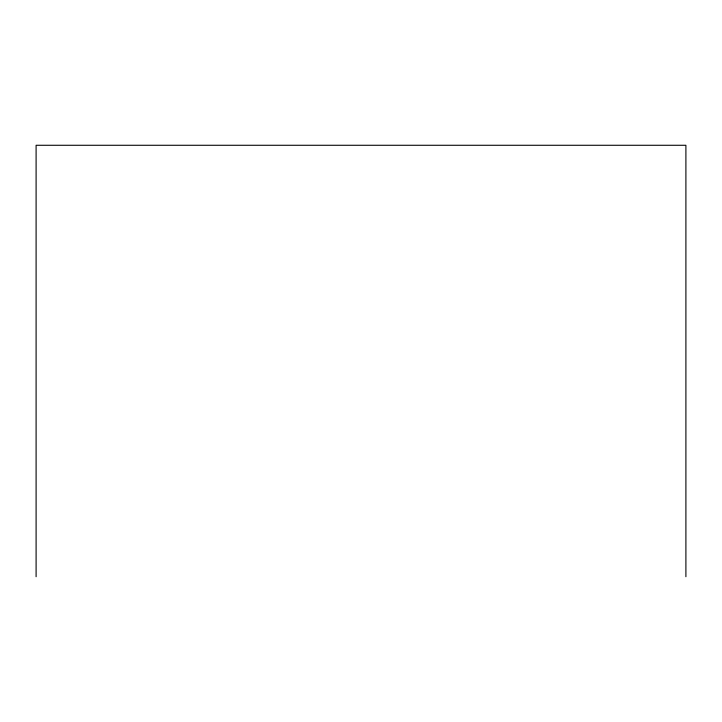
<?xml version="1.0" encoding="UTF-8"?>
<svg xmlns="http://www.w3.org/2000/svg" width="722" height="722" viewBox="0 0 722 722"><rect width="100%" height="100%" fill="white"/><g stroke="black" fill="none" stroke-linecap="round" stroke-linejoin="round"><path stroke-width="1.08" d="M685.9 576.725L685.9 145.275L36.1 145.275L36.1 576.725"/></g></svg>
